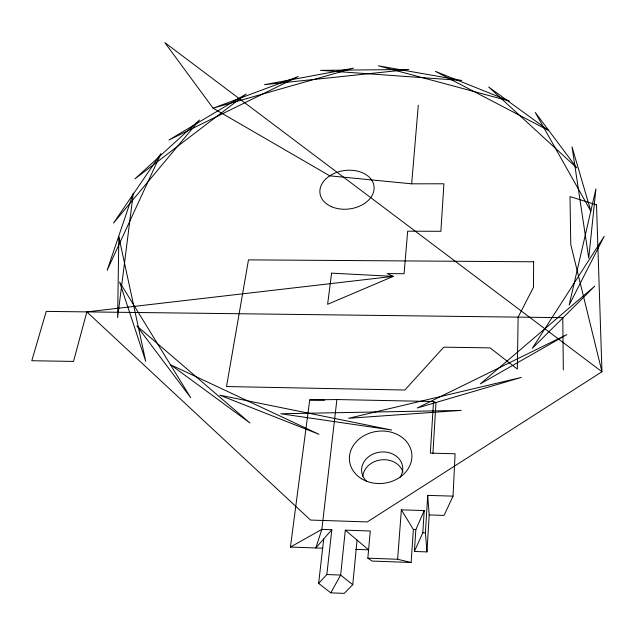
<?xml version="1.0" encoding="UTF-8"?>
<svg xmlns="http://www.w3.org/2000/svg" width="636" height="636" viewBox="0 0 636 636"><rect width="100%" height="100%" fill="white"/><g stroke="black" fill="none" stroke-linecap="round" stroke-linejoin="round"><path stroke-width="0.95" d="M453.047 496.144L427.71 495.388L429.197 514.937L444.031 515.406L453.047 496.144L455.098 453.77L430.326 453.134L433.521 401.531L336.897 399.543L309.716 399.917L290.429 547.063L322.722 548.208M401.356 509.841L413.376 529.486L411.126 562.494L397.635 559.267L401.356 509.841L424.22 510.557L415.857 529.573L414.394 551.452L426.963 551.905L429.197 514.937M432.909 453.571L435.994 402.524L433.521 401.531M426.963 551.905L425.397 532.857L427.71 495.388M414.394 551.452L422.813 532.769L424.22 510.557M563.329 369.874L562.773 317.666L46.229 311.394L31.8 360.715L73.522 361.431L86.838 311.886L310.527 520.065L367.29 521.918L601.966 371.758L164.835 42.62L213.076 108.168L329.75 175.838L411.667 183.82L418.297 105.186M411.126 562.494L372.171 561.071L367.831 558.185L370.295 531.004L345.308 530.17L340.658 575.063L330.792 592.847L318.628 583.403L323.716 538.954M330.792 592.847L344.267 593.38L352.749 584.73L357.074 540.107M318.628 583.403L326.848 574.539L331.809 529.716L321.848 529.375L290.429 547.063M336.897 399.543L321.848 529.375L315.822 547.962L331.809 529.716M86.838 311.886L393.31 276.358L387.133 273.591L404.083 273.726L407.668 231.178L440.883 231.297L443.912 183.788L411.667 183.82M309.716 399.917L324.511 400.219M413.376 529.486L415.857 529.573M422.813 532.769L425.397 532.857M355.683 549.377L368.594 549.83L345.308 530.17M367.831 558.185L397.635 559.267M326.848 574.539L340.658 575.063L352.749 584.73M362.798 476.285A20.447 17.267 -6.9 0 1 381.433 459.828A20.447 17.267 -6.9 0 1 402.906 472.063M366.471 481.134A20.63 17.347 -6.9 0 1 367.211 457.912A20.63 17.347 -6.9 0 1 394.59 455.034A20.63 17.347 -6.9 0 1 399.845 477.62M533.636 261.786L533.469 287.313L518.125 317.125L517.33 369.079L490.07 347.876L443.753 347.169L404.87 390.027L226.519 386.545L248.477 259.87L533.636 261.786M118.837 236.767L117.628 317.547L133.314 193.074L107.15 270.3L160.995 153.522L113.51 223.093L199.458 120.029L134.911 178.883L246.108 94.025L168.985 139.992L298.332 76.519L213.076 108.168L353.473 68.195L264.481 84.66L408.861 69.475L320.488 70.358L461.776 80.478L378.372 65.826L509.357 101.029L435.39 71.367L548.669 130.531L488.679 87.013L576.757 167.856L535.25 112.445L590.86 211.224L572.026 146.868L588.737 258.065L595.932 188.884L569.148 305.065L604.2 236.314L532.316 348.337L594.763 286.152L480.355 383.842L566.811 334.615L417.264 407.994L521.297 377.434L348.631 418.281L461.235 410.387L280.794 413.758L391.665 430.023L219.857 395.202L318.97 434.293L170.798 364.857L249.956 422.988L136.883 325.942L190.689 397.667L119.608 282.074L145.716 361.28L118.837 236.767M331.602 273.154L327.612 304.318L393.31 276.358L331.602 273.154M596.52 204.864L570.007 196.596L570.778 244.558L601.966 371.758L596.52 204.864M361.653 478.805A31.331 26.171 -6.9 0 0 411.659 459.55A31.331 26.171 -6.9 0 0 368.665 433.498A31.331 26.171 -6.9 0 0 361.653 478.805M331.642 206.756A27.245 19.358 -7.5 0 0 374.04 189.48A27.245 19.358 -7.5 0 0 335.291 172.952A27.245 19.358 -7.5 0 0 331.642 206.756"/></g></svg>
